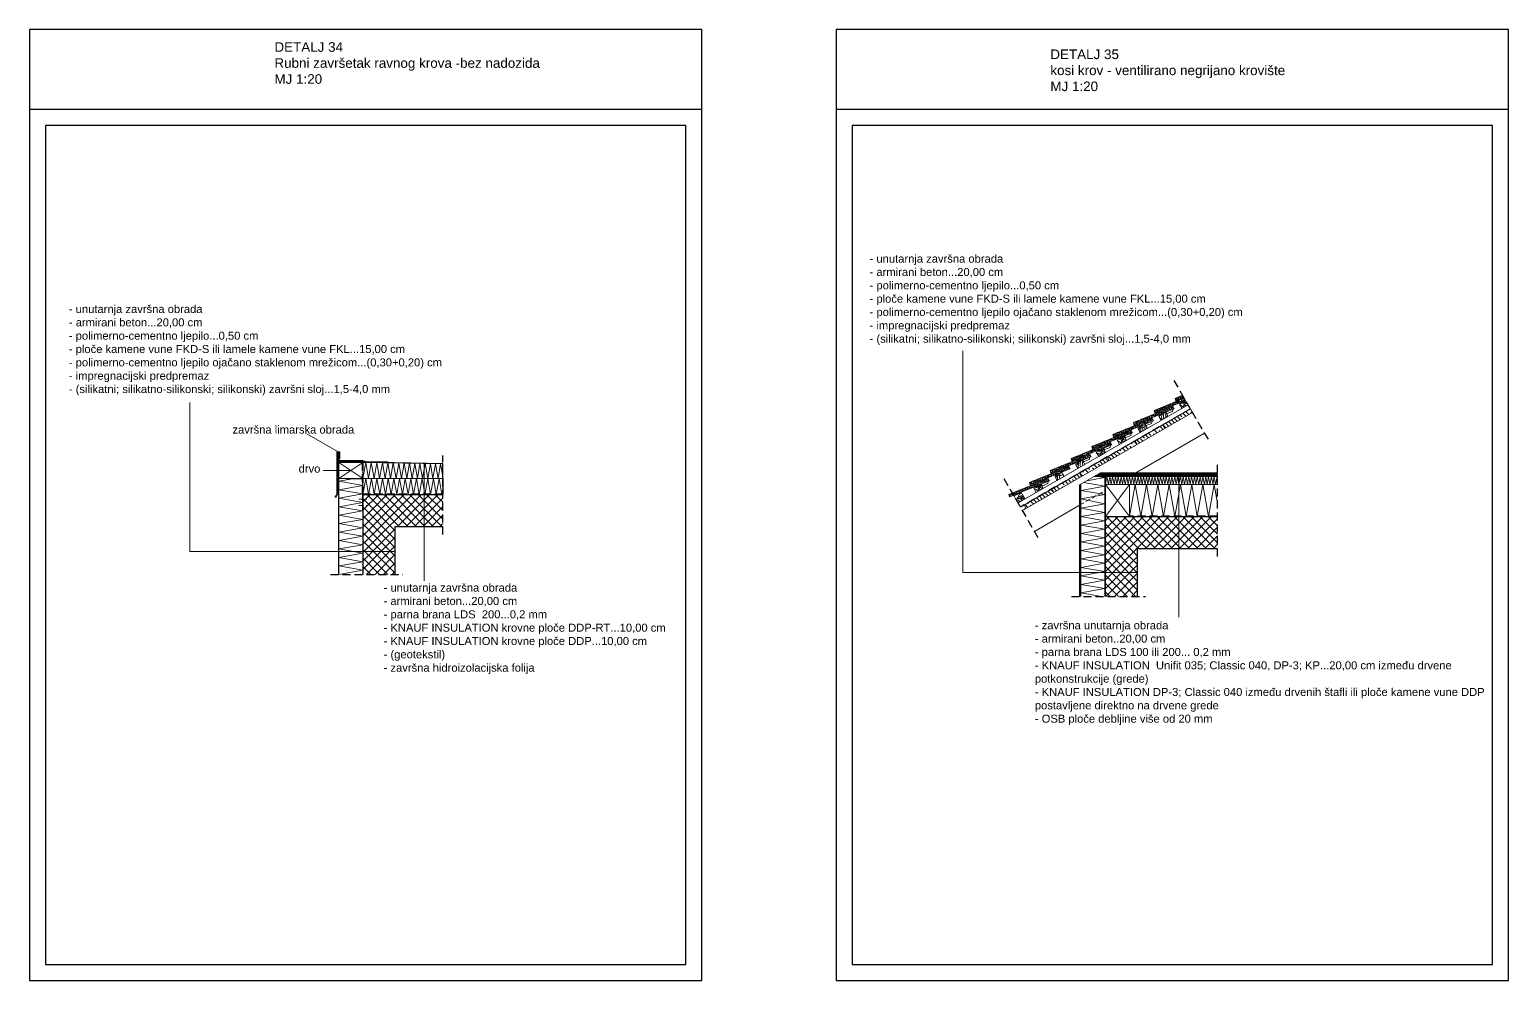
# Model space of a CAD drawing. Header units: inches. Extents: x 2845 to 78208, y 637 to 2211.
# Drawn here: x 8945.8 to 9407.8, y 637.2 to 934.2 of the extents above; entities that cross this region are included whole.
import ezdxf

# ---------------------------------------------------------------- set-up
doc = ezdxf.new("R2010")
doc.units = ezdxf.units.IN
doc.header["$MEASUREMENT"] = 0
doc.linetypes.add('DASHED', pattern=[0.75, 0.5, -0.25])
for name, color, linetype in [('---Crijep', 44, 'Continuous'), ('slojevi', 150, 'Continuous'), ('t-Crijep', 44, 'Continuous'), ('t-Drvo', 32, 'Continuous'), ('t-Hatch', 8, 'Continuous')]:
    doc.layers.add(name, color=color, linetype=linetype)
doc.styles.get("Standard").update_dxf_attribs({"font": 'arial.ttf'})
pattern_1 = [(37.5, (6033.67803, 1737.5315), (-0.01574834, 0.481705942), [0, -0.38, 0, -0.425, 0, -0.40625]), (7.5, (6033.678, 1737.5315), (0.44244418, 0.70553652), [0, -0.205, 0, -0.3425, 0, -0.13125]), (327.5, (6033.37053, 1737.5315), (0.778535465, 0.001414763), [0, -0.125, 0, -0.45, 0, -0.5875]), (317.5, (6033.3705, 1737.5315), (0.75153165, 0.21941889), [0, -0.0625, 0, -0.295, 0, -0.3375])]
pattern_2 = [(135, (8749.975, 1199.314), (2.12132, 2.12132), [5, -1]), (135, (8751.389, 1199.314), (2.12132, 2.12132), [3, -0.75, 1.5, -0.75]), (135, (8753.157, 1198.9605), (2.12132, 2.12132), [5, -1])]

msp = doc.modelspace()

# ---------------------------------------------------------------- hatches: boundary and pattern name
at = {"lineweight": 0}
h = msp.add_hatch(dxfattribs=at)
h.set_pattern_fill('GOST_WOOD', scale=0.5, angle=45)
h.set_pattern_definition(pattern_2)
h.paths.add_polyline_path([(9256.48, 785.7), (9255.33, 785.03), (9255.96, 783.95), (9257.11, 784.61)])
h.paths.add_polyline_path([(9265.77, 789.61), (9265.14, 790.7), (9256.48, 785.7), (9257.11, 784.61)])
h.paths.add_polyline_path([(9274.43, 794.61), (9273.8, 795.7), (9265.14, 790.7), (9265.77, 789.61)])
h.paths.add_polyline_path([(9283.09, 799.61), (9282.47, 800.7), (9273.8, 795.7), (9274.43, 794.61)])
h.paths.add_polyline_path([(9300.41, 809.61), (9299.79, 810.7), (9291.13, 805.7), (9291.75, 804.61)])
h.paths.add_polyline_path([(9309.07, 814.61), (9308.45, 815.7), (9299.79, 810.7), (9300.41, 809.61)])
h = msp.add_hatch(dxfattribs=at)
h.set_pattern_fill('GOST_WOOD', scale=0.5, angle=45)
h.set_pattern_definition(pattern_2)
h.paths.add_polyline_path([(9282.47, 800.7), (9283.09, 799.61), (9291.75, 804.61), (9291.13, 805.7)])
h = msp.add_hatch(color=256, dxfattribs=at)
h.dxf.hatch_style = 1
h.paths.add_polyline_path([(9041.97, 801.75), (9041.82, 801.75), (9041.82, 799.25), (9041.97, 799.25)])
h = msp.add_hatch(color=256, dxfattribs=at)
h.dxf.hatch_style = 1
h.paths.add_polyline_path([(9044.98, 799.6), (9042.48, 799.6), (9042.48, 799.45), (9044.98, 799.45)])
h.paths.add_polyline_path([(9049.93, 799.6), (9047.48, 799.6), (9047.48, 799.45), (9049.93, 799.45)])
h = msp.add_hatch(color=256, dxfattribs=at)
h.dxf.hatch_style = 1
h.paths.add_polyline_path([(9054.93, 799.2), (9052.43, 799.25), (9052.42, 799.1), (9054.92, 799.05)])
h = msp.add_hatch(color=256, dxfattribs=at)
h.dxf.hatch_style = 1
h.paths.add_polyline_path([(9041.97, 791.75), (9041.82, 791.75), (9041.82, 789.25), (9041.97, 789.25)])
h.paths.add_polyline_path([(9041.97, 796.75), (9041.82, 796.75), (9041.82, 794.25), (9041.97, 794.25)])
h = msp.add_hatch(color=256, dxfattribs=at)
h.dxf.hatch_style = 1
h.paths.add_polyline_path([(9042.27, 793), (9042.32, 793), (9042.32, 794), (9042.27, 794)])
h.paths.add_polyline_path([(9042.42, 799), (9042.42, 799.15), (9042.27, 799.15), (9042.27, 796.5), (9042.42, 796.5)])
h.paths.add_polyline_path([(9047.42, 799), (9047.42, 799.15), (9044.92, 799.15), (9044.92, 799)])
h = msp.add_hatch(color=256, dxfattribs=at)
h.dxf.hatch_style = 1
h.paths.add_polyline_path([(9052.42, 798.95), (9052.42, 799.1), (9049.93, 799.15), (9049.92, 799)])
h.paths.add_polyline_path([(9057.42, 798.85), (9057.42, 799), (9054.92, 799.05), (9054.92, 798.9)])
h.paths.add_polyline_path([(9059.92, 798.95), (9059.92, 798.8), (9062.42, 798.75), (9062.42, 798.9)])
h.paths.add_polyline_path([(9067.42, 798.65), (9067.42, 798.8), (9064.92, 798.85), (9064.92, 798.7)])
h.paths.add_polyline_path([(9072.42, 798.55), (9072.42, 798.7), (9069.92, 798.75), (9069.92, 798.6)])
h = msp.add_hatch(dxfattribs=at)
h.set_pattern_fill('ANSI31', scale=1.5)
h.set_pattern_definition([(45, (8721.86074, 1224.26268), (-0.13258252, 0.13258252), [])])
h.paths.add_polyline_path([(9280.34, 795.71), (9278.43, 794.61), (9281.93, 794.61), (9316.93, 794.61), (9316.93, 795.71)])
h = msp.add_hatch(dxfattribs=at)
h.set_pattern_fill('ANSI37', color=256, scale=15)
h.set_pattern_definition([(45, (8708.3579, 1224.7292), (-1.325825, 1.325825), []), (135, (8708.3579, 1224.7292), (-1.325825, -1.325825), [])])
h.paths.add_polyline_path([(9049.92, 789), (9049.92, 764), (9059.92, 764), (9059.92, 779), (9074.92, 779), (9074.92, 789)])
h = msp.add_hatch(dxfattribs=at)
h.set_pattern_fill('ANSI37', scale=15)
h.set_pattern_definition([(45, (8721.8607, 1225.7627), (-1.325825, 1.325825), []), (135, (8721.8607, 1225.7627), (-1.325825, -1.325825), [])])
h.paths.add_polyline_path([(9316.93, 782.11), (9281.93, 782.11), (9281.93, 757.11), (9291.93, 757.11), (9291.93, 772.11), (9316.93, 772.11)])
at = {"layer": 't-Crijep', "lineweight": 0}
h = msp.add_hatch(dxfattribs=at)
h.set_pattern_fill('AR-SAND', scale=0.25, style=0)
h.set_pattern_definition(pattern_1)
h.paths.add_polyline_path([(9297.14, 815.24), (9297.35, 814.46), (9306.93, 818.33), (9306.52, 819.03)])
h = msp.add_hatch(dxfattribs=at)
h.set_pattern_fill('AR-SAND', scale=0.25, style=0)
h.set_pattern_definition(pattern_1)
h.paths.add_polyline_path([(9303.84, 818.21), (9306.4, 819.24), (9305.99, 819.94), (9303.64, 818.99)])
h = msp.add_hatch(dxfattribs=at)
h.set_pattern_fill('AR-SAND', scale=0.25, style=0)
h.set_pattern_definition(pattern_1)
h.paths.add_polyline_path([(9303.39, 815.77), (9302.96, 816.46), (9290.65, 811.49), (9290.85, 810.71)])
h = msp.add_hatch(dxfattribs=at)
h.set_pattern_fill('AR-SAND', scale=0.25, style=0)
h.set_pattern_definition(pattern_1)
h.paths.add_polyline_path([(9290.39, 808.27), (9289.97, 808.96), (9277.66, 803.99), (9277.86, 803.21)])
h = msp.add_hatch(dxfattribs=at)
h.set_pattern_fill('AR-SAND', scale=0.25, style=0)
h.set_pattern_definition(pattern_1)
h.paths.add_polyline_path([(9284.15, 807.74), (9284.36, 806.96), (9296.89, 812.02), (9296.47, 812.71)])
h = msp.add_hatch(dxfattribs=at)
h.set_pattern_fill('AR-SAND', scale=0.25, style=0)
h.set_pattern_definition(pattern_1)
h.paths.add_polyline_path([(9283.9, 804.52), (9283.48, 805.21), (9271.16, 800.24), (9271.37, 799.46)])
h = msp.add_hatch(dxfattribs=at)
h.set_pattern_fill('AR-SAND', scale=0.25, style=0)
h.set_pattern_definition(pattern_1)
h.paths.add_polyline_path([(9277.4, 800.77), (9276.98, 801.46), (9264.67, 796.49), (9264.87, 795.71)])
h = msp.add_hatch(dxfattribs=at)
h.set_pattern_fill('AR-SAND', scale=0.25, style=0)
h.set_pattern_definition(pattern_1)
h.paths.add_polyline_path([(9258.17, 792.74), (9258.38, 791.96), (9270.91, 797.02), (9270.49, 797.71)])
h = msp.add_hatch(dxfattribs=at)
h.set_pattern_fill('AR-SAND', scale=0.25, style=0)
h.set_pattern_definition(pattern_1)
h.paths.add_polyline_path([(9264.41, 793.27), (9263.99, 793.96), (9251.68, 788.99), (9251.88, 788.21)])

# ---------------------------------------------------------------- linework, layer by layer
at = {"layer": '---Crijep', "color": 7, "lineweight": 0}
for points in [[(9297.35, 814.46), (9297.14, 815.24), (9306.52, 819.03), (9306.93, 818.33)], [(9303.84, 818.21), (9303.64, 818.99), (9305.99, 819.94), (9306.4, 819.24)], [(9290.85, 810.71), (9290.65, 811.49), (9302.96, 816.46), (9303.39, 815.77)], [(9277.86, 803.21), (9277.66, 803.99), (9289.97, 808.96), (9290.39, 808.27)], [(9284.36, 806.96), (9284.15, 807.74), (9296.47, 812.71), (9296.89, 812.02)], [(9271.37, 799.46), (9271.16, 800.24), (9283.48, 805.21), (9283.9, 804.52)], [(9264.87, 795.71), (9264.67, 796.49), (9276.98, 801.46), (9277.4, 800.77)], [(9258.38, 791.96), (9258.17, 792.74), (9270.49, 797.71), (9270.91, 797.02)], [(9251.88, 788.21), (9251.68, 788.99), (9263.99, 793.96), (9264.41, 793.27)]]:
    msp.add_lwpolyline(points, close=True, dxfattribs=at)
at = {"layer": '---Crijep', "color": 7, "linetype": 'Continuous', "lineweight": 0}
for points in [[(9300.68, 814.68), (9301.2, 814.22), (9302.83, 814.87), (9302.95, 815.59)], [(9294.19, 810.93), (9294.7, 810.47), (9296.33, 811.12), (9296.45, 811.84)], [(9281.2, 803.43), (9281.71, 802.97), (9283.34, 803.62), (9283.46, 804.34)], [(9287.69, 807.18), (9288.21, 806.72), (9289.84, 807.37), (9289.96, 808.09)], [(9274.7, 799.68), (9275.22, 799.22), (9276.85, 799.87), (9276.97, 800.59)], [(9261.71, 792.18), (9262.23, 791.72), (9263.86, 792.37), (9263.98, 793.09)]]:
    msp.add_lwpolyline(points, dxfattribs=at)
for p, q in [((8945.81, 934.18), (8945.81, 637.18)), ((9155.81, 934.18), (8945.81, 934.18)), ((9155.81, 637.18), (9155.81, 934.18)), ((9197.78, 934.18), (9197.78, 637.18)), ((9407.78, 934.18), (9197.78, 934.18)), ((9407.78, 637.18), (9407.78, 934.18)), ((9155.81, 909.18), (8945.81, 909.18)), ((9407.78, 909.18), (9197.78, 909.18)), ((8950.81, 904.18), (8950.81, 642.18)), ((9150.81, 904.18), (8950.81, 904.18)), ((9150.81, 642.18), (9150.81, 904.18)), ((9202.78, 904.18), (9202.78, 642.18)), ((9402.78, 904.18), (9202.78, 904.18)), ((9402.78, 642.18), (9402.78, 904.18)), ((9042.42, 796.5), (9042.27, 796.5)), ((9074.92, 794), (9074.92, 798.5)), ((9042.32, 794), (9042.42, 794)), ((9074.92, 794), (9074.92, 789)), ((8950.81, 642.18), (9150.81, 642.18)), ((9202.78, 642.18), (9402.78, 642.18)), ((8945.81, 637.18), (9155.81, 637.18)), ((9197.78, 637.18), (9407.78, 637.18))]:
    msp.add_line(p, q)
at = {"lineweight": 0}
for p, q in [((9237.36, 764.57), (9237.36, 833.81)), ((8995.86, 771.15), (8995.86, 817.68)), ((9042.25, 802.28), (9032.46, 807.93)), ((9041.77, 801.9), (9041.77, 802.28)), ((9041.77, 802.28), (9042.73, 802.28)), ((9041.77, 801.9), (9041.77, 788.85)), ((9041.82, 801.9), (9041.82, 789.25)), ((9041.97, 801.75), (9041.82, 801.75)), ((9041.97, 799.25), (9041.82, 799.25)), ((9041.97, 801.9), (9041.97, 789.25)), ((9042.02, 801.9), (9042.02, 789)), ((9042.28, 799.4), (9042.28, 801.9)), ((9049.93, 799.4), (9042.28, 799.4)), ((9042.33, 799.45), (9042.33, 801.9)), ((9049.93, 799.45), (9042.33, 799.45)), ((9042.48, 799.6), (9042.48, 801.9)), ((9049.95, 799.6), (9042.48, 799.6)), ((9042.48, 799.6), (9042.48, 799.45)), ((9042.58, 800.53), (9042.58, 800.28)), ((9042.73, 802.28), (9042.73, 800.28)), ((9044.98, 799.6), (9044.98, 799.45)), ((9047.48, 799.6), (9047.48, 799.45)), ((9049.93, 799.6), (9049.93, 799.45)), ((9049.93, 799.45), (9050.8, 799.14)), ((9049.95, 799.6), (9050.83, 799.29)), ((9057.77, 799.15), (9050.83, 799.29)), ((9052.42, 799.1), (9052.43, 799.25)), ((9054.92, 799.05), (9054.93, 799.2)), ((9046.17, 796.5), (9037.55, 796.5)), ((9041.97, 796.75), (9041.82, 796.75)), ((9049.92, 799.15), (9042.27, 799.15)), ((9042.27, 799.15), (9042.27, 793)), ((9042.42, 799), (9042.42, 799.15)), ((9049.92, 799), (9042.42, 799)), ((9042.42, 799), (9042.42, 794)), ((9042.42, 794), (9049.92, 799)), ((9049.92, 794), (9042.42, 799)), ((9044.92, 799), (9044.92, 799.15)), ((9047.42, 799), (9047.42, 799.15)), ((9074.92, 798.65), (9049.92, 799.15)), ((9049.93, 799.15), (9049.92, 799)), ((9049.92, 794), (9049.92, 799)), ((9074.92, 798.5), (9049.92, 799)), ((9052.42, 799.1), (9052.42, 798.95)), ((9054.92, 799.05), (9054.92, 798.9)), ((9057.42, 799), (9057.42, 798.85)), ((9057.77, 799), (9057.77, 799.15)), ((9059.92, 798.95), (9059.92, 798.8)), ((9062.42, 798.9), (9062.42, 798.75)), ((9064.92, 798.85), (9064.92, 798.7)), ((9067.42, 798.8), (9067.42, 798.65)), ((9069.92, 798.75), (9069.92, 798.6)), ((9072.42, 798.7), (9072.42, 798.55)), ((9041.97, 794.25), (9041.82, 794.25)), ((9041.97, 794.25), (9041.82, 794.25)), ((9041.97, 791.75), (9041.82, 791.75)), ((9042.42, 794), (9042.27, 794)), ((9042.32, 793), (9042.27, 793)), ((9042.32, 794), (9042.32, 789)), ((9042.42, 794), (9042.42, 789)), ((9042.42, 794), (9049.92, 794)), ((9044.77, 794), (9044.77, 793.85)), ((9044.77, 793.85), (9049.62, 793.85)), ((9049.77, 784), (9049.77, 793.7)), ((9049.92, 794), (9074.92, 794)), ((9049.92, 794), (9049.92, 789)), ((9041.77, 788.85), (9041.3, 788.3)), ((9042.02, 789), (9041.38, 788.24)), ((9041.45, 788.18), (9041.67, 788.3)), ((9041.97, 789.25), (9041.82, 789.25)), ((9042.32, 789), (9042.32, 764)), ((9042.42, 789), (9042.42, 764)), ((9049.92, 784), (9049.77, 784)), ((9059.92, 771.15), (8995.86, 771.15)), ((9291.93, 764.57), (9237.36, 764.57))]:
    msp.add_line(p, q, dxfattribs=at)
at = {"linetype": 'DASHED', "ltscale": 5}
for p, q in [((9303.3, 824.61), (9314.46, 805.29)), ((9074.92, 776.5), (9074.92, 801.15)), ((9316.93, 769.61), (9316.93, 798.21)), ((9250.18, 793.95), (9261.34, 774.62)), ((9039.82, 764), (9062.42, 764)), ((9271.33, 757.11), (9294.43, 757.11))]:
    msp.add_line(p, q, dxfattribs=at)
at = {"color": 7, "linetype": 'DASHED', "lineweight": 30, "ltscale": 5}
msp.add_line((9308.45, 815.7), (9255.33, 785.03), dxfattribs=at)
at = {"color": 7, "lineweight": 0}
for p, q in [((9291.34, 795.71), (9312.82, 808.12)), ((9273.83, 791.96), (9280.34, 795.71)), ((9281.93, 794.61), (9278.43, 794.61)), ((9280.34, 795.71), (9316.93, 795.71)), ((9281.93, 794.61), (9316.93, 794.61)), ((9281.93, 794.61), (9281.93, 782.11)), ((9273.83, 757.11), (9273.83, 791.96)), ((9273.93, 757.11), (9273.93, 792.02)), ((9281.93, 792.11), (9316.93, 792.11)), ((9289.43, 782.11), (9281.93, 792.11)), ((9289.43, 792.11), (9281.93, 782.11)), ((9289.43, 792.11), (9289.43, 782.11)), ((9259.71, 777.45), (9273.83, 785.61))]:
    msp.add_line(p, q, dxfattribs=at)
at = {"color": 94, "lineweight": 15}
for p, q in [((9049.92, 794), (9050.8, 798.99)), ((9050.8, 798.99), (9051.68, 794)), ((9051.68, 794), (9052.55, 798.95)), ((9052.55, 798.95), (9053.42, 794)), ((9053.42, 794), (9054.29, 798.92)), ((9054.29, 798.92), (9055.15, 794)), ((9055.15, 794), (9056.01, 798.88)), ((9056.01, 798.88), (9056.87, 794)), ((9056.87, 794), (9057.73, 798.85)), ((9057.73, 798.85), (9058.58, 794)), ((9058.58, 794), (9059.43, 798.81)), ((9059.43, 798.81), (9060.28, 794)), ((9060.28, 794), (9061.12, 798.78)), ((9061.12, 798.78), (9061.96, 794)), ((9061.96, 794), (9062.8, 798.75)), ((9062.8, 798.75), (9063.64, 794)), ((9063.64, 794), (9064.47, 798.71)), ((9064.47, 798.71), (9065.3, 794)), ((9065.3, 794), (9066.12, 798.68)), ((9066.12, 798.68), (9066.95, 794)), ((9066.95, 794), (9067.76, 798.65)), ((9067.76, 798.65), (9068.58, 794)), ((9068.58, 794), (9069.4, 798.61)), ((9069.4, 798.61), (9070.21, 794)), ((9070.21, 794), (9071.02, 798.58)), ((9071.02, 798.58), (9071.82, 794)), ((9071.82, 794), (9072.62, 798.55)), ((9072.62, 798.55), (9073.43, 794)), ((9073.43, 794), (9074.22, 798.52)), ((9074.22, 798.52), (9074.92, 794.56)), ((9281.68, 794.23), (9279.48, 794.61)), ((9281.68, 794.61), (9281.68, 757.11)), ((9281.93, 792.11), (9282.37, 794.61)), ((9282.37, 794.61), (9282.81, 792.11)), ((9282.81, 792.11), (9283.25, 794.61)), ((9283.25, 794.61), (9283.69, 792.11)), ((9283.69, 792.11), (9284.13, 794.61)), ((9284.13, 794.61), (9284.57, 792.11)), ((9284.57, 792.11), (9285.02, 794.61)), ((9285.02, 794.61), (9285.46, 792.11)), ((9285.46, 792.11), (9285.9, 794.61)), ((9285.9, 794.61), (9286.34, 792.11)), ((9286.34, 792.11), (9286.78, 794.61)), ((9286.78, 794.61), (9287.22, 792.11)), ((9287.22, 792.11), (9287.66, 794.61)), ((9287.66, 794.61), (9288.1, 792.11)), ((9288.1, 792.11), (9288.54, 794.61)), ((9288.54, 794.61), (9288.98, 792.11)), ((9288.98, 792.11), (9289.42, 794.61)), ((9289.42, 794.61), (9289.86, 792.11)), ((9289.86, 792.11), (9290.31, 794.61)), ((9290.31, 794.61), (9290.75, 792.11)), ((9290.75, 792.11), (9291.19, 794.61)), ((9291.19, 794.61), (9291.63, 792.11)), ((9291.63, 792.11), (9292.07, 794.61)), ((9292.07, 794.61), (9292.51, 792.11)), ((9292.51, 792.11), (9292.95, 794.61)), ((9292.95, 794.61), (9293.39, 792.11)), ((9293.39, 792.11), (9293.83, 794.61)), ((9293.83, 794.61), (9294.27, 792.11)), ((9294.27, 792.11), (9294.71, 794.61)), ((9294.71, 794.61), (9295.15, 792.11)), ((9295.15, 792.11), (9295.6, 794.61)), ((9295.6, 794.61), (9296.04, 792.11)), ((9296.04, 792.11), (9296.48, 794.61)), ((9296.48, 794.61), (9296.92, 792.11)), ((9296.92, 792.11), (9297.36, 794.61)), ((9297.36, 794.61), (9297.8, 792.11)), ((9297.8, 792.11), (9298.24, 794.61)), ((9298.24, 794.61), (9298.68, 792.11)), ((9298.68, 792.11), (9299.12, 794.61)), ((9299.12, 794.61), (9299.56, 792.11)), ((9299.56, 792.11), (9300, 794.61)), ((9300, 794.61), (9300.44, 792.11)), ((9300.44, 792.11), (9300.89, 794.61)), ((9300.89, 794.61), (9301.33, 792.11)), ((9301.33, 792.11), (9301.77, 794.61)), ((9301.77, 794.61), (9302.21, 792.11)), ((9302.21, 792.11), (9302.65, 794.61)), ((9302.65, 794.61), (9303.09, 792.11)), ((9303.09, 792.11), (9303.53, 794.61)), ((9303.53, 794.61), (9303.97, 792.11)), ((9303.97, 792.11), (9304.41, 794.61)), ((9304.41, 794.61), (9304.85, 792.11)), ((9304.85, 792.11), (9305.29, 794.61)), ((9305.29, 794.61), (9305.73, 792.11)), ((9305.73, 792.11), (9306.17, 794.61)), ((9306.17, 794.61), (9306.62, 792.11)), ((9306.62, 792.11), (9307.06, 794.61)), ((9307.06, 794.61), (9307.5, 792.11)), ((9307.5, 792.11), (9307.94, 794.61)), ((9307.94, 794.61), (9308.38, 792.11)), ((9308.38, 792.11), (9308.82, 794.61)), ((9308.82, 794.61), (9309.26, 792.11)), ((9309.26, 792.11), (9309.7, 794.61)), ((9309.7, 794.61), (9310.14, 792.11)), ((9310.14, 792.11), (9310.58, 794.61)), ((9310.58, 794.61), (9311.02, 792.11)), ((9311.02, 792.11), (9311.46, 794.61)), ((9311.46, 794.61), (9311.91, 792.11)), ((9311.91, 792.11), (9312.35, 794.61)), ((9312.35, 794.61), (9312.79, 792.11)), ((9312.79, 792.11), (9313.23, 794.61)), ((9313.23, 794.61), (9313.67, 792.11)), ((9313.67, 792.11), (9314.11, 794.61)), ((9314.11, 794.61), (9314.55, 792.11)), ((9314.55, 792.11), (9314.99, 794.61)), ((9314.99, 794.61), (9315.43, 792.11)), ((9315.43, 792.11), (9315.87, 794.61)), ((9315.87, 794.61), (9316.31, 792.11)), ((9316.31, 792.11), (9316.75, 794.61)), ((9316.75, 794.61), (9316.93, 793.62)), ((9042.42, 793.1), (9046.71, 793.85)), ((9049.92, 791.77), (9042.42, 793.1)), ((9042.42, 790.45), (9049.92, 791.77)), ((9049.92, 789.13), (9042.42, 790.45)), ((9049.92, 789), (9050.8, 794)), ((9050.8, 794), (9051.68, 789)), ((9051.68, 789), (9052.57, 794)), ((9052.57, 794), (9053.45, 789)), ((9053.45, 789), (9054.33, 794)), ((9054.33, 794), (9055.21, 789)), ((9055.21, 789), (9056.09, 794)), ((9056.09, 794), (9056.97, 789)), ((9056.97, 789), (9057.85, 794)), ((9057.85, 794), (9058.74, 789)), ((9058.74, 789), (9059.62, 794)), ((9059.62, 794), (9060.5, 789)), ((9060.5, 789), (9061.38, 794)), ((9061.38, 794), (9062.26, 789)), ((9062.26, 789), (9063.14, 794)), ((9063.14, 794), (9064.03, 789)), ((9064.03, 789), (9064.91, 794)), ((9064.91, 794), (9065.79, 789)), ((9065.79, 789), (9066.67, 794)), ((9066.67, 794), (9067.55, 789)), ((9067.55, 789), (9068.43, 794)), ((9068.43, 794), (9069.32, 789)), ((9069.32, 789), (9070.2, 794)), ((9070.2, 794), (9071.08, 789)), ((9071.08, 789), (9071.96, 794)), ((9071.96, 794), (9072.84, 789)), ((9072.84, 789), (9073.72, 794)), ((9073.72, 794), (9074.61, 789)), ((9074.61, 789), (9074.92, 790.79)), ((9274.18, 757.11), (9274.18, 792.16)), ((9274.18, 790.26), (9281.68, 791.58)), ((9281.68, 788.94), (9274.18, 790.26)), ((9281.68, 791.58), (9275.17, 792.73)), ((9276.03, 793.23), (9281.68, 794.23)), ((9289.43, 782.11), (9291.19, 792.11)), ((9291.19, 792.11), (9292.96, 782.11)), ((9292.96, 782.11), (9294.72, 792.11)), ((9294.72, 792.11), (9296.48, 782.11)), ((9296.48, 782.11), (9298.25, 792.11)), ((9298.25, 792.11), (9300.01, 782.11)), ((9300.01, 782.11), (9301.77, 792.11)), ((9301.77, 792.11), (9303.54, 782.11)), ((9303.54, 782.11), (9305.3, 792.11)), ((9305.3, 792.11), (9307.06, 782.11)), ((9307.06, 782.11), (9308.83, 792.11)), ((9308.83, 792.11), (9310.59, 782.11)), ((9310.59, 782.11), (9312.35, 792.11)), ((9312.35, 792.11), (9314.12, 782.11)), ((9314.12, 782.11), (9315.88, 792.11)), ((9315.88, 792.11), (9316.93, 786.15)), ((9042.42, 787.81), (9049.92, 789.13)), ((9049.92, 786.49), (9042.42, 787.81)), ((9042.42, 785.16), (9049.92, 786.49)), ((9274.18, 787.61), (9281.68, 788.94)), ((9281.68, 786.03), (9274.18, 787.61)), ((9274.18, 784.71), (9281.68, 786.03)), ((9049.92, 783.84), (9042.42, 785.16)), ((9042.42, 782.52), (9049.92, 783.84)), ((9049.92, 781.2), (9042.42, 782.52)), ((9042.42, 779.87), (9049.92, 781.2)), ((9281.68, 783.39), (9274.18, 784.71)), ((9274.18, 782.06), (9281.68, 783.39)), ((9281.68, 780.74), (9274.18, 782.06)), ((9274.18, 779.42), (9281.68, 780.74)), ((9049.92, 778.55), (9042.42, 779.87)), ((9042.42, 777.23), (9049.92, 778.55)), ((9049.92, 775.91), (9042.42, 777.23)), ((9281.68, 778.1), (9274.18, 779.42)), ((9274.18, 776.77), (9281.68, 778.1)), ((9281.68, 775.45), (9274.18, 776.77)), ((9042.42, 774.58), (9049.92, 775.91)), ((9049.92, 773.26), (9042.42, 774.58)), ((9042.42, 771.94), (9049.92, 773.26)), ((9049.92, 770.62), (9042.42, 771.94)), ((9274.18, 774.13), (9281.68, 775.45)), ((9281.68, 772.81), (9274.18, 774.13)), ((9274.18, 771.48), (9281.68, 772.81)), ((9281.68, 770.16), (9274.18, 771.48)), ((9042.42, 769.29), (9049.92, 770.62)), ((9049.92, 767.97), (9042.42, 769.29)), ((9042.42, 766.65), (9049.92, 767.97)), ((9274.18, 768.84), (9281.68, 770.16)), ((9281.68, 767.52), (9274.18, 768.84)), ((9274.18, 766.19), (9281.68, 767.52)), ((9049.92, 765.33), (9042.42, 766.65)), ((9042.42, 764), (9049.92, 765.33)), ((9281.68, 764.87), (9274.18, 766.19)), ((9274.18, 763.55), (9281.68, 764.87)), ((9281.68, 762.23), (9274.18, 763.55)), ((9274.18, 760.9), (9281.68, 762.23)), ((9281.68, 759.58), (9274.18, 760.9)), ((9274.18, 758.26), (9281.68, 759.58)), ((9280.67, 757.11), (9274.18, 758.26))]:
    msp.add_line(p, q, dxfattribs=at)
at = {"color": 7, "linetype": 'DASHED', "lineweight": 0, "ltscale": 3}
msp.add_line((9273.83, 785.61), (9281.93, 790.28), dxfattribs=at)
at = {"linetype": 'DASHED', "lineweight": 0, "ltscale": 3}
for p, q in [((9048.67, 787.49), (9051.17, 787.49)), ((9048.67, 785.49), (9051.17, 785.49))]:
    msp.add_line(p, q, dxfattribs=at)
at = {"lineweight": 30}
for p, q in [((9049.92, 789), (9049.92, 764)), ((9049.92, 789), (9074.92, 789)), ((9059.92, 779), (9059.92, 764)), ((9059.92, 779), (9074.92, 779)), ((9291.93, 757.11), (9291.93, 772.11)), ((9291.93, 772.11), (9316.93, 772.11))]:
    msp.add_line(p, q, dxfattribs=at)
at = {"color": 7}
msp.add_line((9255.96, 783.95), (9255.96, 783.95), dxfattribs=at)
at = {"color": 7, "lineweight": 30}
for p, q in [((9281.93, 757.11), (9281.93, 782.11)), ((9281.93, 782.11), (9316.93, 782.11))]:
    msp.add_line(p, q, dxfattribs=at)
at = {"linetype": 'DASHED', "lineweight": 40, "ltscale": 5}
msp.add_line((9316.93, 782.11), (9289.43, 782.11), dxfattribs=at)
for points in [[(9049.92, 789), (9049.92, 799)], [(9074.92, 789), (9049.92, 789)]]:
    msp.add_lwpolyline(points, dxfattribs=at)
at = {"lineweight": 0}
for centre, radius, start, end in [((9042.15, 801.9), 0.328, 0, 180), ((9042.15, 801.9), 0.178, 0, 180), ((9042.15, 801.9), 0.128, 0, 180), ((9042.65, 800.28), 0.075, 180, 0), ((9041.38, 788.24), 0.0951, 140, 320)]:
    msp.add_arc(centre, radius, start, end, dxfattribs=at)
msp.add_arc((9049.62, 793.7), 0.15, 0, 90)
at = {"layer": 'slojevi', "color": 7, "lineweight": 0}
for p, q in [((9069.11, 798.77), (9069.11, 761.98)), ((9304.78, 795.71), (9304.78, 750.64))]:
    msp.add_line(p, q, dxfattribs=at)
at = {"layer": 't-Crijep', "color": 7, "lineweight": 0}
for points in [[(9297.35, 814.46), (9297.14, 815.24), (9306.52, 819.03), (9306.93, 818.33)], [(9303.84, 818.21), (9303.64, 818.99), (9305.99, 819.94), (9306.4, 819.24)], [(9290.85, 810.71), (9290.65, 811.49), (9302.96, 816.46), (9303.39, 815.77)], [(9277.86, 803.21), (9277.66, 803.99), (9289.97, 808.96), (9290.39, 808.27)], [(9284.36, 806.96), (9284.15, 807.74), (9296.47, 812.71), (9296.89, 812.02)], [(9271.37, 799.46), (9271.16, 800.24), (9283.48, 805.21), (9283.9, 804.52)], [(9264.87, 795.71), (9264.67, 796.49), (9276.98, 801.46), (9277.4, 800.77)], [(9258.38, 791.96), (9258.17, 792.74), (9270.49, 797.71), (9270.91, 797.02)], [(9251.88, 788.21), (9251.68, 788.99), (9263.99, 793.96), (9264.41, 793.27)]]:
    msp.add_lwpolyline(points, close=True, dxfattribs=at)
at = {"layer": 't-Crijep', "color": 7, "linetype": 'Continuous', "lineweight": 0}
for points in [[(9300.68, 814.68), (9301.2, 814.22), (9302.83, 814.87), (9302.95, 815.59)], [(9294.19, 810.93), (9294.7, 810.47), (9296.33, 811.12), (9296.45, 811.84)], [(9281.2, 803.43), (9281.71, 802.97), (9283.34, 803.62), (9283.46, 804.34)], [(9287.69, 807.18), (9288.21, 806.72), (9289.84, 807.37), (9289.96, 808.09)], [(9274.7, 799.68), (9275.22, 799.22), (9276.85, 799.87), (9276.97, 800.59)], [(9261.71, 792.18), (9262.23, 791.72), (9263.86, 792.37), (9263.98, 793.09)]]:
    msp.add_lwpolyline(points, dxfattribs=at)
at = {"layer": 't-Drvo', "color": 7, "lineweight": 0}
for p, q in [((9254.58, 786.33), (9307.7, 817)), ((9255.33, 785.03), (9308.45, 815.7)), ((9255.96, 783.95), (9309.07, 814.61)), ((9308.45, 815.7), (9309.07, 814.61)), ((9299.79, 810.7), (9300.41, 809.61)), ((9291.13, 805.7), (9291.75, 804.61)), ((9282.47, 800.7), (9283.09, 799.61)), ((9273.8, 795.7), (9274.43, 794.61)), ((9265.14, 790.7), (9265.77, 789.61)), ((9256.48, 785.7), (9257.11, 784.61))]:
    msp.add_line(p, q, dxfattribs=at)
msp.add_lwpolyline([(9306.95, 818.29), (9305.01, 817.18), (9305.76, 815.88), (9307.7, 817)], dxfattribs=at)
msp.add_lwpolyline([(9306.95, 818.29), (9305.01, 817.18), (9305.76, 815.88), (9307.7, 817)], dxfattribs=at)
for points in [[(9298.52, 813.43), (9299.27, 812.13), (9301.43, 813.38), (9300.68, 814.68)], [(9292.02, 809.68), (9292.77, 808.38), (9294.94, 809.63), (9294.19, 810.93)], [(9285.53, 805.93), (9286.28, 804.63), (9288.44, 805.88), (9287.69, 807.18)], [(9285.53, 805.93), (9286.28, 804.63), (9288.44, 805.88), (9287.69, 807.18)], [(9272.54, 798.43), (9273.29, 797.13), (9275.45, 798.38), (9274.7, 799.68)], [(9279.03, 802.18), (9279.78, 800.88), (9281.95, 802.13), (9281.2, 803.43)], [(9279.03, 802.18), (9279.78, 800.88), (9281.95, 802.13), (9281.2, 803.43)], [(9266.04, 794.68), (9266.79, 793.38), (9268.96, 794.63), (9268.21, 795.93)], [(9259.55, 790.93), (9260.3, 789.63), (9262.46, 790.88), (9261.71, 792.18)], [(9259.55, 790.93), (9260.3, 789.63), (9262.46, 790.88), (9261.71, 792.18)], [(9253.83, 787.63), (9256, 788.88), (9255.53, 789.69), (9253.37, 788.44)], [(9253.83, 787.63), (9254.58, 786.33), (9256.75, 787.58), (9256, 788.88)]]:
    msp.add_lwpolyline(points, close=True, dxfattribs=at)
at = {"layer": 't-Hatch', "color": 7, "lineweight": 0}
for centre, radius, start, end in [((9305.81, 814.82), 2.93, 52.0882, 86.2056), ((9301.01, 821.47), 7.19, 314.3459, 328.9753), ((9306.47, 814.19), 3.76, 79.0752, 91.8132), ((9305.87, 818.55), 1.31, 292.9199, 337.6529), ((9302.33, 812.81), 2.93, 153.7941, 191.3418), ((9302.66, 813.38), 2.65, 157.0993, 196.5925), ((9303.35, 813.79), 2.65, 164.6707, 196.7465), ((9304.45, 814.42), 2.65, 43.2532, 75.329), ((9305.16, 814.82), 2.65, 43.4071, 82.9003), ((9296.05, 808.17), 3.76, 148.1865, 166.6057), ((9294.48, 802.76), 7.19, 91.0243, 105.6538), ((9295.83, 809.06), 2.93, 153.7941, 191.3418), ((9296.16, 809.63), 2.65, 157.0993, 196.5925), ((9296.86, 810.04), 2.65, 164.6707, 196.7465), ((9284.97, 803.17), 2.65, 43.2532, 75.329), ((9285.67, 803.57), 2.65, 43.4071, 82.9003), ((9286.32, 803.57), 2.93, 48.6579, 86.2056), ((9281.52, 810.22), 7.19, 314.3459, 328.9753), ((9286.98, 802.94), 3.76, 73.394, 91.8132), ((9286.39, 807.3), 1.31, 292.9199, 340.8264), ((9276.68, 798.38), 2.65, 157.0993, 196.5925), ((9277.37, 798.79), 2.65, 164.6707, 196.7465), ((9278.47, 799.42), 2.65, 43.2532, 75.329), ((9279.18, 799.82), 2.65, 43.4071, 82.9003), ((9279.83, 799.82), 2.93, 48.6579, 86.2056), ((9275.02, 806.47), 7.19, 314.3459, 328.9753), ((9280.49, 799.19), 3.76, 73.394, 91.8132), ((9279.89, 803.55), 1.31, 292.9199, 340.8264), ((9270.07, 793.17), 3.76, 148.1865, 166.6057), ((9268.5, 787.76), 7.19, 91.0243, 105.6538), ((9269.85, 794.06), 2.93, 153.7941, 191.3418), ((9270.18, 794.63), 2.65, 157.0993, 196.5925), ((9276.56, 796.92), 3.76, 148.1865, 166.6057), ((9276.35, 797.81), 2.93, 153.7941, 191.3418), ((9258.99, 788.17), 2.65, 43.2532, 75.329), ((9259.69, 788.57), 2.65, 43.4071, 82.9003), ((9260.34, 788.57), 2.93, 48.6579, 86.2056), ((9255.54, 795.22), 7.19, 314.3459, 328.9753), ((9261, 787.94), 3.76, 73.394, 91.8132), ((9260.41, 792.3), 1.31, 292.9199, 340.8264), ((9253.27, 784.87), 2.65, 43.2532, 75.329), ((9253.97, 785.27), 2.65, 43.4071, 82.9003), ((9256.29, 780.71), 7.19, 91.0243, 105.6538), ((9257.11, 787.6), 2.53, 127.3303, 168.7552), ((9254.63, 785.27), 2.93, 48.6579, 86.2056), ((9255.29, 784.64), 3.76, 73.394, 91.8132), ((9256.2, 786.39), 1.31, 79.1732, 127.0797)]:
    msp.add_arc(centre, radius, start, end, dxfattribs=at)

# ---------------------------------------------------------------- texts
at = {"char_height": 3, "attachment_point": 1}
for s, width, insert in [('{\\fArial|b0|i0|c238|p34;DETALJ 34\\PRubni završetak ravnog krova -bez nadozida\\PMJ 1:20}', 161.5552, (9022.3, 930.24)), ('{\\fArial|b0|i0|c238|p34;DETALJ 35\\Pkosi krov - ventilirano negrijano krovište\\PMJ 1:20}', 112.2703, (9264.68, 927.96))]:
    msp.add_mtext_dynamic_manual_height_columns(s, width=width, gutter_width=1, heights=[0], dxfattribs=dict(at, insert=insert))
at = {"layer": 'slojevi', "char_height": 2.5, "attachment_point": 1}
for s, insert, width in [('{\\C7;- unutarnja završna obrada\\P- armirani beton\\fArial|b0|i0|c238|p34;...\\fArial|b0|i0|c0|p34;20,00 cm\\P- polimerno-cementno ljepilo\\fArial|b0|i0|c238|p34;...\\fArial|b0|i0|c0|p34;0,50 cm\\P\\C94;- ploče kamene vune FKD-S ili lamele kamene vune FKL\\fArial|b0|i0|c238|p34;...\\fArial|b0|i0|c0|p34;1\\fArial|b0|i0|c238|p34;5\\fArial|b0|i0|c0|p34;,00 cm\\P\\C7;- polimerno-cementno ljepilo ojačano staklenom mrežicom...(0,30+0,20) cm\\P- impregnacijski predpremaz\\P- (silikatni; silikatno-silikonski; silikonski) završni sloj.\\fArial|b0|i0|c238|p34;.\\fArial|b0|i0|c0|p34;.1,5-4,0 mm}', (9208.22, 863.88), 132.1535), ('{\\C7;- unutarnja završna obrada\\P- armirani beton\\fArial|b0|i0|c238|p34;...\\fArial|b0|i0|c0|p34;20,00 cm\\P- polimerno-cementno ljepilo\\fArial|b0|i0|c238|p34;...\\fArial|b0|i0|c0|p34;0,50 cm\\P\\C94;- ploče kamene vune FKD-S ili lamele kamene vune FKL\\fArial|b0|i0|c238|p34;...\\fArial|b0|i0|c0|p34;1\\fArial|b0|i0|c238|p34;5\\fArial|b0|i0|c0|p34;,00 cm\\P\\C7;- polimerno-cementno ljepilo ojačano staklenom mrežicom...(0,30+0,20) cm\\P- impregnacijski predpremaz\\P- (silikatni; silikatno-silikonski; silikonski) završni sloj..\\fArial|b0|i0|c238|p34;.\\fArial|b0|i0|c0|p34;1,5-4,0 mm}', (8958.09, 848.15), 132.1535), ('{\\C7;završna limarska obrada}', (9009.2, 810.49), 88.4781), ('{\\C7;drvo}', (9029.86, 798.29), 31.1455), ('{\\C7;- unutarnja završna obrada\\P- armirani beton...\\fArial|b0|i0|c238|p34;20\\fArial|b0|i0|c0|p34;,00 cm\\P- parna brana LDS  200...0,2 mm\\P\\C94;- KNAUF INSULATION krovne ploče DDP-RT...10,00 cm\\P- KNAUF INSULATION krovne ploče DDP...10,00 cm\\P\\C7;- (geotekstil)\\P- završna hidroizolacijska folija}', (9056.41, 761.12), 98.2406), ('{\\C7;- završna unutarnja obrada\\P- armirani beton..\\fArial|b0|i0|c238|p34;20\\fArial|b0|i0|c0|p34;,00 cm\\P- parna brana LDS 100 ili 200... 0,2 mm\\P\\C94;- KNAUF INSULATION \\C46; Unifit 035; Classic 040\\C94;, DP-3; KP...20,00 cm između drvene potkonstrukcije (grede)\\P- KNAUF INSULATION DP-3; \\C46;Classic 040\\C94; između drvenih štafli ili ploče kamene vune DDP postavljene direktno na drvene grede\\P\\C7;- OSB ploče debljine više od 20 mm}', (9259.84, 749.36), 146.4702)]:
    msp.add_mtext(s, dxfattribs=dict(at, insert=insert, width=width))

doc.saveas('drawing.dxf')
